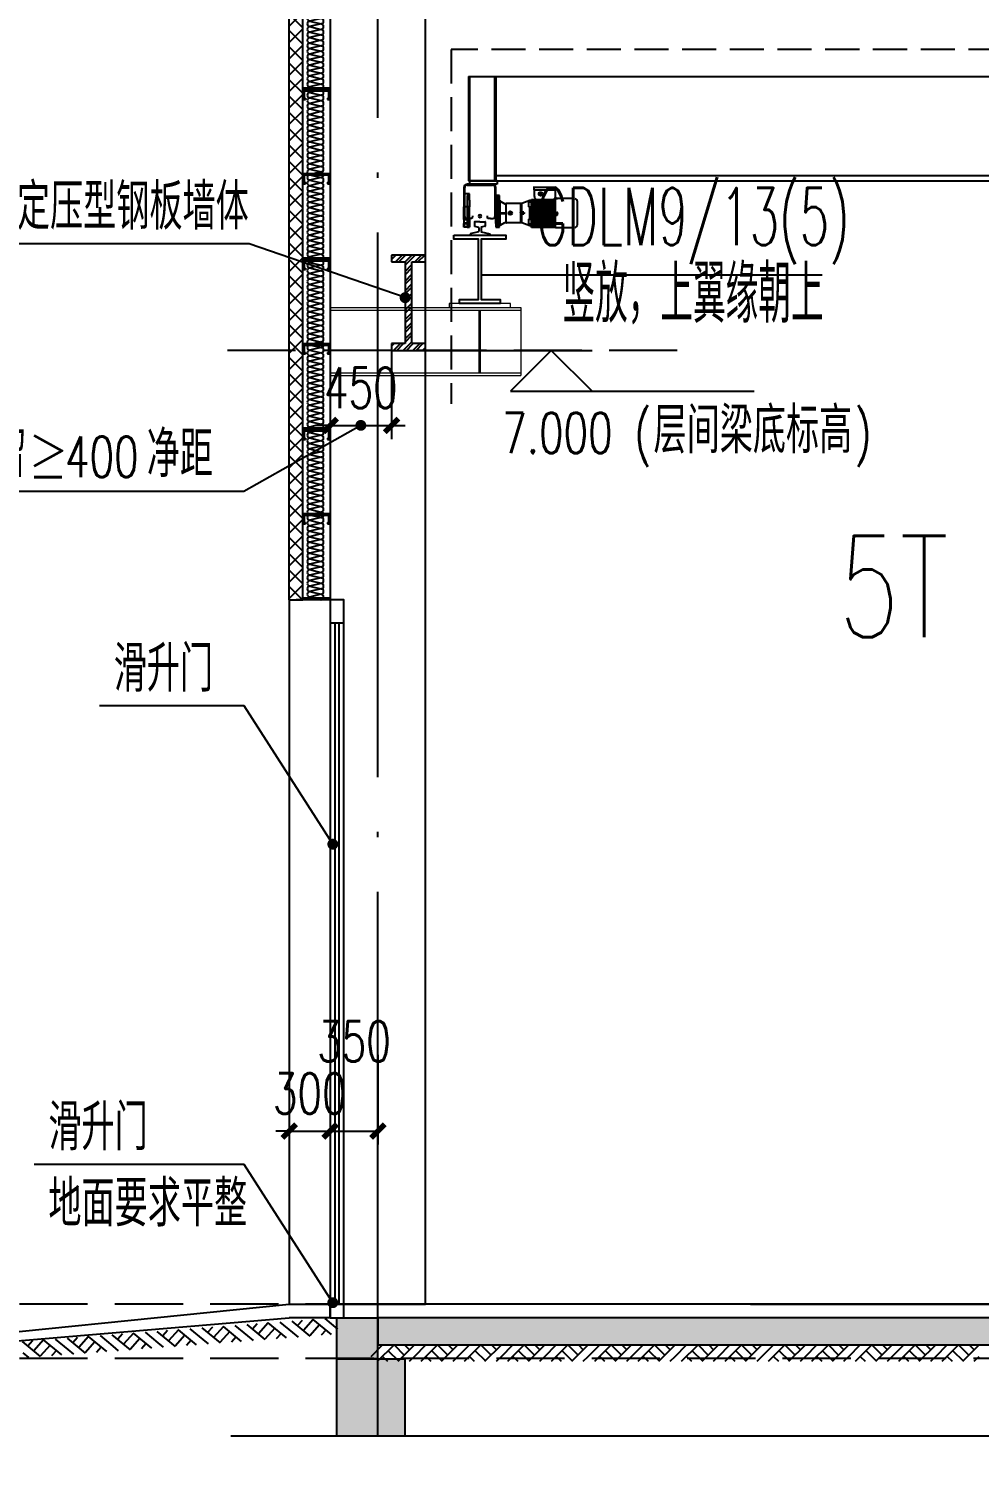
# Model space of a CAD drawing. Extents: x -1899985 to -450366, y 556196 to 2151267.
# Drawn here: x -1140456 to -1133483, y 567024 to 577617 of the extents above; entities that cross this region are included whole.
import ezdxf
from ezdxf.enums import TextEntityAlignment as Align

# ---------------------------------------------------------------- set-up
doc = ezdxf.new("R2010")
doc.units = 0
doc.header["$LTSCALE"] = 1000
doc.header["$MEASUREMENT"] = 0
for name, pattern in [('__DASH', [0.35, 0.25, -0.1]), ('DASH', [0.35, 0.25, -0.1]), ('DOTE', [2.42, 2, -0.2, 0.02, -0.2]), ('HIDDEN', [0.375, 0.25, -0.125])]:
    doc.linetypes.add(name, pattern=pattern)
doc.layers.get('Defpoints').update_dxf_attribs({"color": 210})
for name, color, linetype in [('06A-01-03', 7, 'Continuous'), ('5剖面线层', 2, 'Continuous'), ('A-AXIS-DOTE', 14, 'DOTE'), ('A-AXIS-DP', 126, 'Continuous'), ('A-AXIS-SYMB', 3, 'Continuous'), ('A-HATCH-1', 252, 'Continuous'), ('A-HATCH-2', 251, 'Continuous'), ('A-LIN-V', 9, 'Continuous'), ('A-WINDOW', 140, 'Continuous'), ('AS-COLN', 6, 'Continuous'), ('AS-WALL', 40, 'Continuous'), ('COLUMN', 9, 'Continuous'), ('CRANE', 11, 'HIDDEN'), ('DIM_ELEV', 3, 'Continuous'), ('FAG16-10.01MA1-被', 7, 'Continuous'), ('FAG16-10.02MA1-被', 7, 'Continuous'), ('FAG16-10MA1-端梁结构', 7, 'Continuous'), ('FAG16-20.02MA1-轴', 7, 'Continuous'), ('FHSGH10105-主梁-01', 7, 'Continuous'), ('FHSGH10105-主梁-02', 7, 'Continuous'), ('FHSGH10105-主梁-04', 7, 'Continuous'), ('FHSGH10105-主梁-06', 7, 'Continuous'), ('G80接口', 7, 'Continuous'), ('G80箱体', 7, 'Continuous'), ('PUB_HATCH', 8, 'Continuous'), ('PUB_TEXT', 7, 'Continuous'), ('S-SB', 21, 'Continuous'), ('S-SGJ', 21, 'Continuous'), ('六角头螺栓_M5-135', 7, 'Continuous'), ('后端盖', 7, 'Continuous'), ('建-墙-填充', 8, 'Continuous'), ('建-柱-钢', 9, 'Continuous'), ('接线盒', 7, 'Continuous'), ('接线盒盖', 7, 'Continuous'), ('机壳', 7, 'Continuous'), ('电机接线盒密封垫', 7, 'Continuous'), ('端盖', 7, 'Continuous'), ('连接板', 7, 'Continuous'), ('齿轴1', 7, 'Continuous')]:
    doc.layers.add(name, color=color, linetype=linetype)
doc.layers.add('S-bkl', color=4, linetype='Continuous', lineweight=0)
doc.styles.add('_TCH_DIM', font='SIMPLEX', dxfattribs={"bigfont": 'GBCBIG'})
doc.styles.add('_TCH_DIM_T3', font='SIMPLEX', dxfattribs={"width": 0.705882, "bigfont": 'GBCBIG'})
doc.styles.add('A-STANDARD', font='SIMPLEX', dxfattribs={"bigfont": 'GBCBIG'})
doc.styles.add('TSSD_Rein', font='tj-romans1.shx', dxfattribs={"width": 0.7, "bigfont": 'tj-hztxt.shx'})
doc.dimstyles.new('_TCH_ARCH&&100', dxfattribs={"dimtxt": 297.5, "dimasz": 100, "dimexe": 100, "dimexo": 100, "dimgap": 126.25, "dimtad": 1, "dimdec": 0, "dimzin": 0, "dimdsep": 46, "dimtxsty": '_TCH_DIM_T3', "dimblk": 'ARCHTICK', "dimcen": 0.09, "dimclrt": 7, "dimazin": 2, "dimtfac": 1, "dimtdec": 0, "dimtix": 1, "dimtmove": 2, "dimatfit": 3, "dimfxl": 0, "dimtolj": 1, "dimtzin": 0, "dimarcsym": 0})

# ---------------------------------------------------------------- blocks, each defined once
blk = doc.blocks.new('吊车5')
at = {"layer": '5剖面线层'}
h = blk.add_hatch(color=3, dxfattribs=at)
h.dxf.hatch_style = 1
h.paths.add_polyline_path([(1555844, -79902, 1), (1555817, -79902, 1)])
at = {"color": 3, "ltscale": 0.5}
for p, q in [((1555375, -80181), (1555312, -80195)), ((1555375, -80181), (1555312, -80195)), ((1555344, -80107), (1555344, -80138)), ((1555384, -80106), (1555346, -80106)), ((1555346, -80140), (1555375, -80147)), ((1555376, -80148), (1555376, -80179)), ((1555376, -80153), (1555376, -80179)), ((1555384, -80106), (1555423, -80106)), ((1555393, -80148), (1555393, -80179)), ((1555393, -80153), (1555393, -80179)), ((1555423, -80140), (1555394, -80147)), ((1555394, -80181), (1555457, -80195)), ((1555394, -80181), (1555457, -80195)), ((1555424, -80107), (1555424, -80138)), ((1555312, -80195), (1555312, -80205)), ((1555312, -80205), (1555457, -80205)), ((1555457, -80195), (1555457, -80205))]:
    blk.add_line(p, q, dxfattribs=at)
at = {"color": 3}
blk.add_line((1555514, -80087), (1555510, -80087), dxfattribs=at)
at = {"color": 6, "linetype": 'DASH'}
blk.add_lwpolyline([(1563769, -78841), (1555174, -78841), (1555174, -81443)], dxfattribs=at)
at = {"color": 3}
blk.add_lwpolyline([(1555276, -80114), (1555290, -80114), (1555290, -80121), (1555276, -80121)], close=True, dxfattribs=at)
at = {"color": 3, "ltscale": 0.5}
for centre, start, end in [((1555346, -80107), 90, 180), ((1555346, -80138), 180, 257), ((1555374, -80148), 0, 77), ((1555374, -80179), 283, 0), ((1555374, -80179), 283, 0), ((1555394, -80148), 103, 180), ((1555394, -80179), 180, 257), ((1555394, -80179), 180, 257), ((1555423, -80107), 0, 90), ((1555423, -80138), 283, 0)]:
    blk.add_arc(centre, 1.57, start, end, dxfattribs=at)
at = {"layer": '06A-01-03', "color": 3, "linetype": 'Continuous'}
for p, q in [((1555940, -79934), (1555940, -79934)), ((1555947, -79934), (1555940, -79934)), ((1555940, -79934), (1555940, -79935)), ((1555940, -79934), (1555947, -79934)), ((1555940, -80048), (1555940, -79935)), ((1555940, -79935), (1555951, -79935)), ((1555947, -79934), (1555947, -79934)), ((1555947, -79935), (1555947, -79934)), ((1555955, -79935), (1555955, -79934)), ((1555955, -79934), (1556075, -79934)), ((1556080, -79936), (1556097, -79949)), ((1556100, -80131), (1556100, -79955)), ((1555947, -80048), (1555940, -80048)), ((1555940, -80152), (1555940, -80057)), ((1555940, -80057), (1555951, -80057)), ((1555951, -80057), (1555940, -80057)), ((1555940, -80057), (1555940, -80057)), ((1555947, -80042), (1555947, -80048)), ((1555955, -80053), (1555955, -80042)), ((1555947, -80152), (1555940, -80152)), ((1556075, -80152), (1555955, -80152)), ((1556097, -80137), (1556080, -80150))]:
    blk.add_line(p, q, dxfattribs=at)
for centre, radius, start, end in [((1555951, -79852), 81.9, 267.251, 272.749), ((1556075, -79942), 7.86, 51.8428, 90), ((1556092, -79955), 7.86, 0, 51.8428), ((1555951, -80042), 3.93, 359.6522, 180.3478), ((1555951, -80053), 3.91, 269.7873, 359.8627), ((1555951, -80053), 3.91, 269.7971, 359.8507), ((1555951, -80233), 81.9, 87.251, 92.749), ((1556075, -80144), 7.86, 270, 308.1572), ((1556092, -80131), 7.86, 308.1572, 0)]:
    blk.add_arc(centre, radius, start, end, dxfattribs=at)
blk.add_open_spline([(1555951, -79935), (1555951, -79935), (1555951, -79935), (1555951, -79935), (1555952, -79935), (1555952, -79935), (1555952, -79935), (1555953, -79935), (1555954, -79935), (1555954, -79935), (1555954, -79935), (1555955, -79935), (1555955, -79935), (1555955, -79935), (1555955, -79935), (1555955, -79935)], degree=3, knots=[0, 0, 0, 0, 0.041659, 0.083241, 0.124924, 0.187526, 0.250171, 0.374622, 0.499792, 0.624328, 0.7493, 0.81163, 0.874211, 0.937221, 1, 1, 1, 1], dxfattribs=at)
at = {"layer": 'FAG16-10.01MA1-被', "color": 3, "linetype": 'Continuous'}
for p, q in [((1555325, -80082), (1555306, -80082)), ((1555328, -80079), (1555325, -80082)), ((1555329, -80063), (1555328, -80079)), ((1555440, -80079), (1555439, -80063)), ((1555443, -80082), (1555440, -80079)), ((1555463, -80082), (1555443, -80082))]:
    blk.add_line(p, q, dxfattribs=at)
at = {"layer": 'FAG16-10.02MA1-被', "color": 3, "linetype": 'Continuous'}
for p, q in [((1555263, -79997), (1555263, -79996)), ((1555308, -79996), (1555263, -79996)), ((1555263, -79997), (1555263, -80090)), ((1555263, -79998), (1555266, -79998)), ((1555305, -79999), (1555308, -79996)), ((1555305, -80000), (1555305, -79999)), ((1555305, -80000), (1555305, -80087)), ((1555308, -79996), (1555308, -79997)), ((1555308, -80090), (1555308, -79997)), ((1555502, -79998), (1555505, -79998)), ((1555505, -79997), (1555505, -79996)), ((1555505, -79996), (1555510, -79996)), ((1555505, -79997), (1555505, -80090)), ((1555510, -79997), (1555510, -79996)), ((1555510, -79996), (1555514, -79999)), ((1555510, -79997), (1555510, -80090)), ((1555514, -79999), (1555514, -80000)), ((1555514, -80087), (1555514, -80000)), ((1555266, -80088), (1555263, -80088)), ((1555263, -80090), (1555308, -80090)), ((1555308, -80090), (1555305, -80087)), ((1555505, -80088), (1555502, -80088)), ((1555510, -80090), (1555505, -80090))]:
    blk.add_line(p, q, dxfattribs=at)
at = {"layer": 'FAG16-10MA1-端梁结构', "color": 3, "linetype": 'Continuous'}
for p, q in [((1555266, -79856), (1555266, -80120)), ((1555273, -80066), (1555273, -79856)), ((1555477, -79831), (1555292, -79831)), ((1555292, -79837), (1555477, -79837)), ((1555496, -80066), (1555496, -79856)), ((1555502, -80120), (1555502, -79856)), ((1555510, -79914), (1555502, -79914)), ((1555510, -79945), (1555510, -79914)), ((1555510, -79945), (1555510, -79996)), ((1555288, -80082), (1555306, -80082)), ((1555463, -80082), (1555480, -80082)), ((1555266, -80145), (1555266, -80120)), ((1555309, -80145), (1555266, -80145)), ((1555309, -80114), (1555309, -80090)), ((1555309, -80114), (1555309, -80145)), ((1555502, -80120), (1555502, -80145)), ((1555502, -80145), (1555510, -80145)), ((1555510, -80090), (1555510, -80114)), ((1555510, -80145), (1555510, -80114))]:
    blk.add_line(p, q, dxfattribs=at)
for centre, radius, start, end in [((1555292, -79856), 25.1, 90, 180), ((1555292, -79856), 18.9, 90, 180), ((1555477, -79856), 25.1, 0, 90), ((1555477, -79856), 18.9, 0, 90), ((1555288, -80066), 15.7, 180, 270), ((1555384, -80066), 11, 0, 180), ((1555384, -80066), 11, 180, 0), ((1555480, -80066), 15.7, 270, 0), ((1555292, -80120), 25.1, 180, 221.4096)]:
    blk.add_arc(centre, radius, start, end, dxfattribs=at)
at = {"layer": 'FAG16-20.02MA1-轴', "color": 3, "linetype": 'Continuous'}
for p, q in [((1555290, -79914), (1555290, -79945)), ((1555309, -79914), (1555290, -79914)), ((1555290, -79945), (1555290, -80114)), ((1555510, -79914), (1555510, -79945)), ((1555529, -79914), (1555510, -79914)), ((1555510, -79996), (1555510, -79945)), ((1555529, -79945), (1555529, -79914)), ((1555529, -80114), (1555529, -79945)), ((1555290, -80114), (1555290, -80145)), ((1555290, -80145), (1555309, -80145)), ((1555309, -80090), (1555309, -80114)), ((1555309, -80145), (1555309, -80114)), ((1555510, -80114), (1555510, -80090)), ((1555510, -80114), (1555510, -80145)), ((1555510, -80145), (1555529, -80145)), ((1555529, -80145), (1555529, -80114))]:
    blk.add_line(p, q, dxfattribs=at)
at = {"layer": 'FHSGH10105-主梁-01', "color": 3, "linetype": 'Continuous'}
for p, q in [((1555300, -79041), (1555300, -79654)), ((1555309, -79041), (1555309, -79654)), ((1555300, -79654), (1555300, -79806)), ((1555309, -79654), (1555309, -79811))]:
    blk.add_line(p, q, dxfattribs=at)
at = {"layer": 'FHSGH10105-主梁-02', "color": 3, "linetype": 'Continuous'}
for p, q in [((1555494, -79653), (1555494, -79041)), ((1555503, -79653), (1555503, -79041)), ((1555494, -79806), (1555494, -79653)), ((1555503, -79806), (1555503, -79653))]:
    blk.add_line(p, q, dxfattribs=at)
at = {"layer": 'FHSGH10105-主梁-04', "color": 3, "linetype": 'Continuous'}
blk.add_line((1555300, -79041), (1563769, -79041), dxfattribs=at)
at = {"layer": 'FHSGH10105-主梁-06', "color": 3, "linetype": 'Continuous'}
for p, q in [((1555503, -79766), (1563769, -79766)), ((1555300, -79806), (1563769, -79806))]:
    blk.add_line(p, q, dxfattribs=at)
at = {"layer": 'G80接口', "color": 3, "linetype": 'Continuous'}
for p, q in [((1555684, -80115), (1555684, -79971)), ((1555684, -79971), (1555692, -79971)), ((1555692, -79971), (1555751, -79949)), ((1555692, -80035), (1555692, -79971)), ((1555743, -79962), (1555743, -79963)), ((1555743, -79964), (1555743, -79963)), ((1555762, -79963), (1555743, -79963)), ((1555743, -79973), (1555743, -79964)), ((1555743, -79975), (1555743, -79973)), ((1555743, -79998), (1555743, -79975)), ((1555751, -79949), (1555751, -79962)), ((1555751, -79949), (1555762, -79949)), ((1555762, -79954), (1555762, -79961)), ((1555762, -79973), (1555762, -79964)), ((1555762, -79988), (1555762, -79978)), ((1555708, -80035), (1555692, -80035)), ((1555692, -80051), (1555692, -80035)), ((1555708, -80051), (1555692, -80051)), ((1555692, -80115), (1555692, -80051)), ((1555743, -79998), (1555743, -80000)), ((1555751, -80092), (1555751, -79994)), ((1555762, -80001), (1555762, -79996)), ((1555762, -80015), (1555762, -80009)), ((1555762, -80030), (1555762, -80021)), ((1555762, -80047), (1555762, -80039)), ((1555762, -80065), (1555762, -80056)), ((1555762, -80078), (1555762, -80071)), ((1555762, -80089), (1555762, -80085)), ((1555692, -80115), (1555684, -80115)), ((1555751, -80137), (1555692, -80115)), ((1555743, -80086), (1555743, -80088)), ((1555743, -80111), (1555743, -80088)), ((1555743, -80113), (1555743, -80111)), ((1555743, -80122), (1555743, -80113)), ((1555743, -80123), (1555743, -80122)), ((1555743, -80123), (1555743, -80124)), ((1555762, -80123), (1555743, -80123)), ((1555751, -80137), (1555751, -80124)), ((1555762, -80137), (1555751, -80137)), ((1555762, -80108), (1555762, -80098)), ((1555762, -80122), (1555762, -80113))]:
    blk.add_line(p, q, dxfattribs=at)
for centre, radius, start, end in [((1555751, -79962), 0.34, 332.0769, 0.27), ((1555737, -80043), 29.4, 164.4802, 195.5198), ((1557320, -79492), 1647, 197.6875, 197.7471), ((1555750, -79994), 0.868, 359.567, 17.3644), ((1555750, -80092), 0.868, 342.6356, 0.433), ((1557320, -80594), 1647, 162.253, 162.3125), ((1555751, -80124), 0.34, 359.73, 27.9231)]:
    blk.add_arc(centre, radius, start, end, dxfattribs=at)
for points, knots in [([(1555751, -79962), (1555751, -79962), (1555751, -79962), (1555751, -79963), (1555751, -79963), (1555751, -79963), (1555751, -79963), (1555751, -79963), (1555751, -79963), (1555751, -79963), (1555751, -79963), (1555751, -79963), (1555751, -79963), (1555751, -79963), (1555751, -79963), (1555751, -79963), (1555751, -79963), (1555751, -79963), (1555751, -79963), (1555751, -79963), (1555751, -79963), (1555751, -79963), (1555751, -79963), (1555751, -79963)], [0, 0, 0, 0, 0.125, 0.25, 0.375, 0.5, 0.625, 0.625, 0.65625, 0.65625, 0.6875, 0.75, 0.875, 0.875, 0.9375, 0.96875, 0.984375, 0.988281, 0.988281, 0.990234, 0.990234, 0.992187, 1, 1, 1, 1]), ([(1555751, -80124), (1555751, -80123), (1555751, -80123), (1555751, -80123), (1555751, -80123), (1555751, -80123), (1555751, -80123), (1555751, -80123), (1555751, -80123), (1555751, -80123), (1555751, -80123), (1555751, -80123), (1555751, -80123), (1555751, -80123), (1555751, -80123), (1555751, -80123), (1555751, -80123), (1555751, -80123), (1555751, -80123), (1555751, -80123), (1555751, -80123)], [0, 0, 0, 0, 0.125, 0.25, 0.375, 0.5, 0.5, 0.5625, 0.5625, 0.625, 0.75, 0.875, 0.875, 0.9375, 0.96875, 0.984375, 0.988281, 0.988281, 0.992188, 1, 1, 1, 1])]:
    blk.add_open_spline(points, degree=3, knots=knots, dxfattribs=at)
at = {"layer": 'G80箱体', "color": 3, "linetype": 'Continuous'}
for p, q in [((1555529, -79949), (1555534, -79949)), ((1555534, -80137), (1555534, -79949)), ((1555534, -79956), (1555537, -79958)), ((1555537, -79958), (1555567, -79974)), ((1555567, -79974), (1555571, -79974)), ((1555575, -79974), (1555571, -79974)), ((1555574, -79977), (1555574, -80037)), ((1555580, -79971), (1555684, -79971)), ((1555684, -79971), (1555684, -80115)), ((1555537, -80041), (1555567, -80041)), ((1555537, -80045), (1555567, -80045)), ((1555567, -80041), (1555571, -80041)), ((1555567, -80041), (1555567, -80045)), ((1555567, -80045), (1555571, -80045)), ((1555574, -80048), (1555574, -80109)), ((1555575, -80038), (1555575, -80048)), ((1555534, -80137), (1555529, -80137)), ((1555537, -80128), (1555534, -80129)), ((1555537, -80128), (1555567, -80112)), ((1555567, -80112), (1555571, -80112)), ((1555571, -80112), (1555575, -80112)), ((1555684, -80115), (1555580, -80115))]:
    blk.add_line(p, q, dxfattribs=at)
for radius in [13.4, 5.43]:
    blk.add_circle((1555607, -80043), radius, dxfattribs=at)
for centre, radius, start, end in [((1555580, -79977), 6.35, 147.957, 180.0192), ((1555580, -79977), 6.29, 90, 149.5894), ((1555537, -80037), 3.14, 180, 270), ((1555537, -80048), 3.14, 90, 180), ((1555580, -80109), 6.35, 179.9807, 212.0431), ((1555580, -80109), 6.29, 210.3893, 270)]:
    blk.add_arc(centre, radius, start, end, dxfattribs=at)
for points, degree, knots in [([(1555574, -80037), (1555574, -80038), (1555574, -80038), (1555573, -80039), (1555573, -80039), (1555572, -80040), (1555572, -80040), (1555571, -80040), (1555571, -80041), (1555571, -80041)], 3, [0, 0, 0, 0, 0.25, 0.25, 0.5, 0.5, 0.75, 0.75, 1, 1, 1, 1]), ([(1555571, -80041), (1555572, -80041), (1555572, -80040), (1555573, -80040), (1555573, -80040), (1555574, -80040), (1555574, -80039), (1555574, -80039), (1555574, -80039), (1555574, -80038), (1555575, -80038), (1555575, -80038), (1555575, -80038)], 2, [0, 0, 0, 0.25, 0.25, 0.5, 0.5, 0.625, 0.625, 0.75, 0.75, 0.875, 0.875, 1, 1, 1]), ([(1555575, -80048), (1555575, -80048), (1555574, -80047), (1555574, -80047), (1555574, -80047), (1555574, -80046), (1555573, -80046), (1555573, -80046), (1555572, -80045), (1555572, -80045), (1555571, -80045)], 2, [0, 0, 0, 0.25, 0.25, 0.375, 0.375, 0.5, 0.5, 0.75, 0.75, 1, 1, 1]), ([(1555571, -80045), (1555571, -80045), (1555571, -80045), (1555572, -80046), (1555572, -80046), (1555573, -80046), (1555573, -80047), (1555574, -80048), (1555574, -80048), (1555574, -80048)], 3, [0, 0, 0, 0, 0.25, 0.25, 0.5, 0.5, 0.75, 0.75, 1, 1, 1, 1])]:
    blk.add_open_spline(points, degree=degree, knots=knots, dxfattribs=at)
at = {"layer": '六角头螺栓_M5-135', "color": 3, "linetype": 'Continuous'}
for p, q in [((1555762, -79970), (1555782, -79970)), ((1555782, -79970), (1555937, -79970)), ((1555782, -80116), (1555762, -80116)), ((1555937, -80116), (1555782, -80116))]:
    blk.add_line(p, q, dxfattribs=at)
at = {"layer": '后端盖', "color": 3, "linetype": 'Continuous'}
for p, q in [((1555937, -79937), (1555937, -79938)), ((1555937, -79937), (1555937, -79937)), ((1555937, -79937), (1555940, -79937)), ((1555937, -79938), (1555937, -79946)), ((1555937, -79954), (1555937, -79961)), ((1555937, -79962), (1555940, -79962)), ((1555937, -79963), (1555937, -79973)), ((1555937, -79985), (1555937, -79985)), ((1555937, -79985), (1555937, -79988)), ((1555937, -79996), (1555937, -80001)), ((1555937, -80008), (1555937, -80015)), ((1555937, -80021), (1555937, -80030)), ((1555937, -80035), (1555937, -80050)), ((1555937, -80056), (1555937, -80065)), ((1555937, -80071), (1555937, -80078)), ((1555937, -80085), (1555937, -80090)), ((1555937, -80098), (1555937, -80101)), ((1555937, -80101), (1555937, -80101)), ((1555937, -80112), (1555937, -80123)), ((1555940, -80123), (1555937, -80123)), ((1555937, -80149), (1555937, -80149)), ((1555940, -80149), (1555937, -80149))]:
    blk.add_line(p, q, dxfattribs=at)
blk.add_circle((1555951, -80043), 2.55, dxfattribs=at)
at = {"layer": '接线盒', "color": 3, "linetype": 'Continuous'}
for p, q in [((1555785, -79920), (1555784, -79872)), ((1555939, -79920), (1555939, -79872)), ((1555785, -79920), (1555785, -79928)), ((1555786, -79931), (1555800, -79945)), ((1555801, -79945), (1555800, -79945)), ((1555801, -79945), (1555807, -79945)), ((1555809, -79945), (1555807, -79945)), ((1555809, -79945), (1555915, -79945)), ((1555916, -79945), (1555915, -79945)), ((1555916, -79945), (1555923, -79945)), ((1555923, -79945), (1555937, -79931)), ((1555923, -79945), (1555923, -79945)), ((1555938, -79928), (1555939, -79920))]:
    blk.add_line(p, q, dxfattribs=at)
blk.add_circle((1555830, -79902), 13.6, dxfattribs=at)
for centre, start, end in [((1555788, -79928), 181, 225.5), ((1555935, -79928), 314.5, 359)]:
    blk.add_arc(centre, 3.14, start, end, dxfattribs=at)
at = {"layer": '接线盒盖', "color": 3, "linetype": 'Continuous'}
for p, q in [((1555780, -79853), (1555780, -79872)), ((1555780, -79872), (1555788, -79872)), ((1555781, -79852), (1555942, -79852)), ((1555781, -79852), (1555781, -79853)), ((1555781, -79852), (1555781, -79852)), ((1555781, -79853), (1555788, -79853)), ((1555788, -79853), (1555935, -79853)), ((1555788, -79872), (1555935, -79872)), ((1555935, -79853), (1555942, -79853)), ((1555935, -79872), (1555943, -79872)), ((1555942, -79852), (1555943, -79852)), ((1555943, -79853), (1555943, -79872))]:
    blk.add_line(p, q, dxfattribs=at)
for centre, radius, start, end in [((1555781, -79852), 0.79, 91.6365, 171.0157), ((1555781, -79852), 0.786, 90, 91.4003), ((1555942, -79852), 0.786, 88.5997, 90), ((1555937, -79852), 5, 356.8455, 3.1545), ((1555942, -79852), 0.791, 9.0859, 88.2619), ((1555942, -79853), 0.786, 1.0038, 89.9962), ((1555942, -79852), 0.785, 0.9973, 8.7508)]:
    blk.add_arc(centre, radius, start, end, dxfattribs=at)
blk.add_open_spline([(1555781, -79853), (1555781, -79853), (1555781, -79853), (1555780, -79853), (1555780, -79853), (1555780, -79853)], degree=3, knots=[0, 0, 0, 0, 0.5, 0.5, 1, 1, 1, 1], dxfattribs=at)
at = {"layer": '机壳', "color": 3, "linetype": 'Continuous'}
for p, q in [((1555762, -79949), (1555762, -79946)), ((1555937, -79946), (1555762, -79946)), ((1555762, -79954), (1555762, -79949)), ((1555937, -79949), (1555762, -79949)), ((1555937, -79954), (1555762, -79954)), ((1555762, -79965), (1555762, -79961)), ((1555937, -79961), (1555762, -79961)), ((1555937, -79965), (1555762, -79965)), ((1555937, -79969), (1555762, -79969)), ((1555762, -79975), (1555762, -79971)), ((1555937, -79971), (1555762, -79971)), ((1555762, -79978), (1555762, -79975)), ((1555937, -79975), (1555762, -79975)), ((1555937, -79946), (1555937, -79949)), ((1555937, -79949), (1555937, -79954)), ((1555937, -79961), (1555937, -79965)), ((1555937, -79971), (1555937, -79975)), ((1555937, -79975), (1555937, -79985)), ((1555937, -79987), (1555762, -79987)), ((1555762, -79990), (1555762, -79988)), ((1555937, -79988), (1555762, -79988)), ((1555762, -79996), (1555762, -79990)), ((1555937, -79990), (1555762, -79990)), ((1555937, -79997), (1555762, -79997)), ((1555762, -80003), (1555762, -80001)), ((1555937, -80001), (1555762, -80001)), ((1555762, -80008), (1555762, -80003)), ((1555937, -80003), (1555762, -80003)), ((1555937, -80009), (1555762, -80009)), ((1555762, -80018), (1555762, -80015)), ((1555937, -80015), (1555762, -80015)), ((1555762, -80021), (1555762, -80018)), ((1555937, -80018), (1555762, -80018)), ((1555937, -80021), (1555762, -80021)), ((1555762, -80033), (1555762, -80030)), ((1555937, -80030), (1555762, -80030)), ((1555762, -80039), (1555762, -80033)), ((1555937, -80033), (1555762, -80033)), ((1555937, -80039), (1555762, -80039)), ((1555762, -80053), (1555762, -80047)), ((1555937, -80047), (1555762, -80047)), ((1555762, -80056), (1555762, -80053)), ((1555937, -80053), (1555762, -80053)), ((1555937, -80056), (1555762, -80056)), ((1555762, -80068), (1555762, -80065)), ((1555937, -80065), (1555762, -80065)), ((1555762, -80071), (1555762, -80068)), ((1555937, -80068), (1555762, -80068)), ((1555937, -80071), (1555762, -80071)), ((1555937, -80077), (1555762, -80077)), ((1555762, -80082), (1555762, -80078)), ((1555762, -80085), (1555762, -80082)), ((1555937, -80082), (1555762, -80082)), ((1555937, -80085), (1555762, -80085)), ((1555937, -79988), (1555937, -79990)), ((1555937, -79990), (1555937, -79996)), ((1555937, -80001), (1555937, -80003)), ((1555937, -80003), (1555937, -80008)), ((1555937, -80015), (1555937, -80018)), ((1555937, -80018), (1555937, -80020)), ((1555937, -80030), (1555937, -80033)), ((1555937, -80033), (1555937, -80039)), ((1555937, -80047), (1555937, -80053)), ((1555937, -80053), (1555937, -80056)), ((1555937, -80066), (1555937, -80068)), ((1555937, -80068), (1555937, -80071)), ((1555937, -80078), (1555937, -80082)), ((1555937, -80082), (1555937, -80085)), ((1555762, -80096), (1555762, -80089)), ((1555937, -80089), (1555762, -80089)), ((1555762, -80098), (1555762, -80096)), ((1555937, -80096), (1555762, -80096)), ((1555937, -80098), (1555762, -80098)), ((1555937, -80098), (1555762, -80098)), ((1555762, -80110), (1555762, -80108)), ((1555762, -80115), (1555762, -80110)), ((1555937, -80110), (1555762, -80110)), ((1555937, -80115), (1555762, -80115)), ((1555937, -80117), (1555762, -80117)), ((1555762, -80125), (1555762, -80121)), ((1555937, -80121), (1555762, -80121)), ((1555762, -80134), (1555762, -80125)), ((1555937, -80125), (1555762, -80125)), ((1555762, -80135), (1555762, -80134)), ((1555937, -80134), (1555762, -80134)), ((1555762, -80141), (1555762, -80135)), ((1555937, -80135), (1555762, -80135)), ((1555762, -80141), (1555762, -80141)), ((1555762, -80145), (1555762, -80141)), ((1555937, -80141), (1555762, -80141)), ((1555937, -80141), (1555762, -80141)), ((1555762, -80146), (1555762, -80145)), ((1555937, -80145), (1555762, -80145)), ((1555762, -80148), (1555762, -80146)), ((1555937, -80146), (1555762, -80146)), ((1555762, -80149), (1555762, -80148)), ((1555937, -80148), (1555762, -80148)), ((1555937, -80149), (1555762, -80149)), ((1555937, -80090), (1555937, -80096)), ((1555937, -80096), (1555937, -80098)), ((1555937, -80101), (1555937, -80110)), ((1555937, -80110), (1555937, -80115)), ((1555937, -80121), (1555937, -80125)), ((1555937, -80125), (1555937, -80134)), ((1555937, -80134), (1555937, -80135)), ((1555937, -80135), (1555937, -80141)), ((1555937, -80141), (1555937, -80145)), ((1555937, -80141), (1555937, -80141)), ((1555937, -80145), (1555937, -80146)), ((1555937, -80146), (1555937, -80148)), ((1555937, -80148), (1555937, -80149))]:
    blk.add_line(p, q, dxfattribs=at)
at = {"layer": '电机接线盒密封垫', "color": 3, "linetype": 'Continuous'}
for p, q in [((1555802, -79946), (1555802, -79945)), ((1555921, -79945), (1555921, -79946))]:
    blk.add_line(p, q, dxfattribs=at)
at = {"layer": '端盖', "color": 3, "linetype": 'Continuous'}
for p, q in [((1555309, -79901), (1555266, -79901)), ((1555309, -79947), (1555309, -79901)), ((1555309, -79947), (1555309, -79996))]:
    blk.add_line(p, q, dxfattribs=at)
at = {"layer": '连接板', "color": 3, "linetype": 'Continuous'}
for p, q in [((1555292, -79831), (1555309, -79831)), ((1555510, -79806), (1555309, -79806)), ((1555309, -79806), (1555309, -79831)), ((1555510, -79831), (1555477, -79831)), ((1555510, -79806), (1555510, -79831))]:
    blk.add_line(p, q, dxfattribs=at)
at = {"layer": '齿轴1', "color": 3, "linetype": 'Continuous'}
blk.add_line((1555683, -80045), (1555683, -80047), dxfattribs=at)
blk.add_arc((1555325, -80043), 358, 359.9169, 0.0674, dxfattribs=at)
blk.add_open_spline([(1555683, -80039), (1555683, -80039), (1555683, -80038), (1555683, -80038), (1555683, -80037)], degree=2, knots=[0, 0, 0, 0.5, 0.5, 1, 1, 1], dxfattribs=at)
blk = doc.blocks.new('G$C20E3758E')
at = {"layer": 'A-LIN-V'}
blk.add_line((-3723.54, -3216.25), (1012.62, -3216.25), dxfattribs=at)
at = {"layer": 'CRANE', "linetype": 'ByBlock', "ltscale": 2}
blk.add_lwpolyline([(-5108.63, 1775.64), (-4866.83, 1775.64), (-4866.83, 1756.74), (-4982, 1756.74), (-4982, 1475.31), (-4892.28, 1475.31), (-4892.28, 1457.49), (-5083.17, 1457.49), (-5083.17, 1475.31), (-4993.46, 1475.31), (-4993.46, 1756.74), (-5108.63, 1756.74), (-5108.63, 1775.64)], dxfattribs=at)
at = {"layer": 'S-bkl'}
for p, q in [((-5686.76, 1438.4), (-4796.84, 1438.4)), ((-5686.76, 1425.67), (-4796.84, 1425.67)), ((-4990.91, 1132.98), (-4990.91, 1425.67)), ((-4984.55, 1132.98), (-4984.55, 1425.67)), ((-5686.76, 1132.98), (-4796.84, 1132.98)), ((-5686.76, 1120.25), (-4796.84, 1120.25))]:
    blk.add_line(p, q, dxfattribs=at)
blk.add_lwpolyline([(-5130.9, 1438.4), (-4844.56, 1438.4), (-4844.56, 1457.49), (-5130.9, 1457.49)], close=True, dxfattribs=at)
blk.add_lwpolyline([(-4796.84, 1438.4), (-4796.84, 1120.25)], dxfattribs=at)
at = {"layer": 'S-SGJ'}
blk.add_line((-3389.36, 1589.89), (-4982, 1589.89), dxfattribs=at)
at = {"layer": 'S-SB', "xscale": 0.6363000000750548, "yscale": 0.6363000000750548, "zscale": 0.6363000000750548}
blk.add_blockref('吊车5', (-994678.75, 52810.36), dxfattribs=at)
at = {"layer": 'S-SGJ', "style": 'TSSD_Rein', "width": 0.6}
for s, p in [('GDLM9/13(5)', (-3992.61, 1649.19)), ('竖放，上翼缘朝上', (-3992.61, 1287.09))]:
    blk.add_text(s, height=267.246, dxfattribs=at).set_placement(p, align=Align.BOTTOM_CENTER)
blk = doc.blocks.new('CURVEPATTERNLIB$SYSLIB$岩棉板')
at = {"color": 0}
for p, q in [((0, -17), (12, -67)), ((12, -67), (24, -17))]:
    blk.add_line(p, q, dxfattribs=at)
for centre, start, end in [((12, -17), 0, 180), ((0, -67), 270, 0), ((24, -67), 180, 270)]:
    blk.add_arc(centre, 12, start, end, dxfattribs=at)
blk = doc.blocks.new('CURVEPATTERNLIB$SYSLIB$防水材料1')
at = {"layer": 'PUB_HATCH'}
h = blk.add_hatch(dxfattribs=at)
h.set_pattern_fill('ANSI31', color=256, scale=10, angle=90, style=0)
h.set_pattern_definition([(45, (-196995.837, -685381.036), (11.22532015, -11.22532015), [])])
h.paths.add_polyline_path([(35, 0), (0, 0), (0, -100), (35, -100), (35, -90), (30, -90), (30, -95), (5, -95), (5, -5), (30, -5), (30, -10), (35, -10)])
h = blk.add_hatch(dxfattribs=at)
h.set_pattern_fill('ANSI31', color=256, scale=10, angle=90, style=0)
h.set_pattern_definition([(45, (-196695.837, -685381.036), (11.22532015, -11.22532015), [])])
h.paths.add_polyline_path([(335, 0), (300, 0), (300, -100), (335, -100), (335, -90), (330, -90), (330, -95), (305, -95), (305, -5), (330, -5), (330, -10), (335, -10)])
at = {"layer": 'A-LIN-V', "extrusion": (-3.26108e-18, 2.41725e-31, -1)}
blk.add_line((600, 0), (600, -100), dxfattribs=at)
at = {"layer": 'A-LIN-V'}
for p, q in [((30, -10), (35, -10)), ((330, -10), (335, -10)), ((30, -90), (35, -90)), ((330, -90), (335, -90))]:
    blk.add_line(p, q, dxfattribs=at)
at = {"layer": 'A-LIN-V', "extrusion": (-3.26108e-18, 2.41725e-31, -1)}
for points in [[(-35, -10), (-35, 0), (0, 0), (0, -100), (-35, -100), (-35, -90)], [(-335, -10), (-335, 0), (-300, 0), (-300, -100), (-335, -100), (-335, -90)], [(-30, -10), (-30, -5), (-5, -5), (-5, -95), (-30, -95), (-30, -90)], [(-330, -10), (-330, -5), (-305, -5), (-305, -95), (-330, -95), (-330, -90)]]:
    blk.add_lwpolyline(points, dxfattribs=at)
at = {"layer": 'A-LIN-V', "xscale": 0.8142221102150538, "yscale": 0.8108108108108109, "zscale": 0.8142221102150538}
for p in [(0, -20.1), (19.5, -20.1), (39.1, -20.1), (58.6, -20.1), (78.2, -20.1), (97.7, -20.1), (117.2, -20.1), (136.8, -20.1), (156.3, -20.1), (175.9, -20.1), (195.4, -20.1), (215, -20.1), (234.5, -20.1), (254, -20.1), (273.6, -20.1), (293.1, -20.1), (312.7, -20.1), (332.2, -20.1), (351.7, -20.1), (371.3, -20.1), (390.8, -20.1), (410.4, -20.1), (429.9, -20.1), (449.5, -20.1), (469, -20.1), (488.5, -20.1), (508.1, -20.1), (527.6, -20.1), (547.2, -20.1), (566.7, -20.1), (586.2, -20.1)]:
    blk.add_blockref('CURVEPATTERNLIB$SYSLIB$岩棉板', p, dxfattribs=at)
blk = doc.blocks.new('w42342343')
at = {"layer": 'PUB_HATCH'}
h = blk.add_hatch(dxfattribs=at)
h.set_pattern_fill('多孔材料', color=256, scale=30, style=0)
h.set_pattern_definition([(45, (60, 0), (-60.000061, 60.000061), []), (135, (60, 0), (-60.000061, -60.000061), [])])
h.paths.add_polyline_path([(-1138445, 573427), (-1138445, 585907), (-1138545, 585907), (-1138545, 573427)])
at = {"layer": 'A-LIN-V'}
for p, q in [((-1138545, 573427), (-1138545, 568257)), ((-1138145, 573427), (-1138495, 573427))]:
    blk.add_line(p, q, dxfattribs=at)
at = {"layer": 'A-WINDOW'}
for points in [[(-1138245, 573427), (-1138245, 573427), (-1138245, 573257), (-1138145, 573257), (-1138145, 573427), (-1138245, 573427)], [(-1138245, 573257), (-1138245, 568257)], [(-1138210, 573257), (-1138210, 568257)], [(-1138245, 568257), (-1138245, 568257), (-1138245, 568157), (-1138145, 568157), (-1138145, 568257), (-1138245, 568257)]]:
    blk.add_lwpolyline(points, dxfattribs=at)
at = {"layer": 'A-WINDOW', "elevation": 0}
for points in [[(-1138180, 568257), (-1138180, 573257)], [(-1138145, 568257), (-1138145, 573257)]]:
    blk.add_lwpolyline(points, dxfattribs=at)
at = {"layer": 'AS-WALL'}
for p, q in [((-1138545, 573427), (-1138545, 585907)), ((-1138445, 573427), (-1138445, 585907)), ((-1138545, 573427), (-1138445, 573427))]:
    blk.add_line(p, q, dxfattribs=at)
at = {"layer": 'COLUMN'}
blk.add_lwpolyline([(-1138245, 582457), (-1138245, 568257)], dxfattribs=at)
at = {"layer": 'A-HATCH-2', "xscale": 2.060149600194392, "yscale": 1.999999999990687, "zscale": 1.999999999990687, "rotation": 269.9999999985291}
for p in [(-1138245, 578419), (-1138245, 577171), (-1138245, 575923), (-1138245, 574675)]:
    blk.add_blockref('CURVEPATTERNLIB$SYSLIB$防水材料1', p, dxfattribs=at)
blk = doc.blocks.new('55555')
at = {"layer": 'COLUMN'}
blk.add_lwpolyline([(-350, 700), (-350, -14200), (350, -14200), (350, 700)], close=True, dxfattribs=at)
blk = doc.blocks.new('_ArchTick')
at = {"color": 0, "linetype": 'ByBlock', "const_width": 0.4}
blk.add_lwpolyline([(-0.5, -0.5), (0.5, 0.5)], dxfattribs=at)
blk = doc.blocks.new('*D257')
at = {"layer": 'A-AXIS-DP', "color": 0, "lineweight": -2}
for p, q in [((-1138545, 570087), (-1138545, 569428)), ((-1138245, 570087), (-1138245, 569428)), ((-1138545, 569528), (-1138645, 569528)), ((-1138545, 569528), (-1138245, 569528)), ((-1138245, 569528), (-1138145, 569528))]:
    blk.add_line(p, q, dxfattribs=at)
at = {"layer": 'Defpoints', "color": 0}
for p in [(-1138545, 570187), (-1138245, 570187), (-1138245, 569528)]:
    blk.add_point(p, dxfattribs=at)
at = {"layer": 'A-AXIS-DP', "color": 0, "lineweight": -2, "xscale": 100, "yscale": 100, "zscale": 100}
blk.add_blockref('_ArchTick', (-1138545, 569528), dxfattribs=at)
at = {"layer": 'A-AXIS-DP', "color": 0, "lineweight": -2, "xscale": 100, "yscale": 100, "zscale": 100, "rotation": 180}
blk.add_blockref('_ArchTick', (-1138245, 569528), dxfattribs=at)
at = {"layer": 'A-AXIS-DP', "color": 7, "insert": (-1138395, 569803), "char_height": 297.5, "attachment_point": 5, "style": '_TCH_DIM_T3'}
blk.add_mtext('\\A1;300', dxfattribs=at)
blk = doc.blocks.new('*D258')
at = {"layer": 'A-AXIS-DP', "color": 0, "lineweight": -2}
for p, q in [((-1138245, 570087), (-1138245, 569428)), ((-1137895, 570087), (-1137895, 569428)), ((-1138245, 569528), (-1137895, 569528))]:
    blk.add_line(p, q, dxfattribs=at)
at = {"layer": 'Defpoints', "color": 0}
for p in [(-1138245, 570187), (-1137895, 570187), (-1137895, 569528)]:
    blk.add_point(p, dxfattribs=at)
at = {"layer": 'A-AXIS-DP', "color": 0, "lineweight": -2, "xscale": 100, "yscale": 100, "zscale": 100, "rotation": 180}
blk.add_blockref('_ArchTick', (-1138245, 569528), dxfattribs=at)
at = {"layer": 'A-AXIS-DP', "color": 0, "lineweight": -2, "xscale": 100, "yscale": 100, "zscale": 100}
blk.add_blockref('_ArchTick', (-1137895, 569528), dxfattribs=at)
at = {"layer": 'A-AXIS-DP', "color": 7, "insert": (-1138070, 570186), "char_height": 297.5, "attachment_point": 5, "style": '_TCH_DIM_T3'}
blk.add_mtext('\\A1;350', dxfattribs=at)
blk = doc.blocks.new('*D260')
at = {"layer": 'A-AXIS-SYMB', "color": 0, "lineweight": -2}
for p, q in [((-1138245, 575250), (-1138245, 574607)), ((-1137795, 575250), (-1137795, 574607)), ((-1138245, 574707), (-1138345, 574707)), ((-1138245, 574707), (-1137795, 574707)), ((-1137795, 574707), (-1137695, 574707))]:
    blk.add_line(p, q, dxfattribs=at)
at = {"layer": 'Defpoints', "color": 0}
for p in [(-1138245, 575350), (-1137795, 575350), (-1137795, 574707)]:
    blk.add_point(p, dxfattribs=at)
at = {"layer": 'A-AXIS-SYMB', "color": 0, "lineweight": -2, "xscale": 100, "yscale": 100, "zscale": 100}
blk.add_blockref('_ArchTick', (-1138245, 574707), dxfattribs=at)
at = {"layer": 'A-AXIS-SYMB', "color": 0, "lineweight": -2, "xscale": 100, "yscale": 100, "zscale": 100, "rotation": 180}
blk.add_blockref('_ArchTick', (-1137795, 574707), dxfattribs=at)
at = {"layer": 'A-AXIS-SYMB', "color": 7, "insert": (-1138020, 574982), "char_height": 297.5, "attachment_point": 5, "style": '_TCH_DIM_T3'}
blk.add_mtext('\\A1;450', dxfattribs=at)
blk = doc.blocks.new('$LinePat$素土夯实')
at = {"color": 0}
for p, q in [((0, -210), (210, 0)), ((120, -300), (420, 0)), ((420, 0), (608, -188)), ((495, -300), (795, 0)), ((615, 0), (705, -90)), ((210, -210), (300, -300)), ((315, -105), (502, -293)), ((705, -300), (795, -210))]:
    blk.add_line(p, q, dxfattribs=at)

msp = doc.modelspace()

# ---------------------------------------------------------------- hatches: boundary and pattern name
at = {"layer": 'A-HATCH-1'}
h = msp.add_hatch(dxfattribs=at)
h.set_pattern_fill('混凝土', color=256, scale=50)
h.set_pattern_definition([(50, (0, 0), (358.63009, -31.37607), [37.5, -412.5]), (355, (0, 0), (-69.37567, 376.09607), [30, -330]), (100.4514, (29.9, -2.6), (289.25469, 344.71977), [31.8701, -350.57106]), (46.1842, (0, 100), (533.62052, -82.7595), [56.25, -618.75]), (96.6356, (44.47, 93.1), (467.33135, 487.05894), [47.80514, -525.8565]), (351.1842, (0, 100), (467.33097, 487.0593), [45, -495]), (21, (50, 75), (298.453526, -201.309445), [37.5, -412.5]), (326, (50, 75), (121.65767, 362.57502), [30, -330]), (71.4514, (74.87, 58.22), (420.11131, 161.26525), [31.8701, -350.57106]), (37.5, (0, 0), (6.079928, 166.446927), [0, -326, 0, -335, 0, -331.25]), (7.5, (0, 0), (131.534769, 197.205856), [0, -191, 0, -318.5, 0, -126.25]), (327.5, (-111.5, 0), (266.911218, -11.277436), [0, -125, 0, -390, 0, -517.5]), (317.5, (-161.5, 0), (291.593085, 50.05249), [0, -162.5, 0, -259, 0, -367.5])])
h.paths.add_polyline_path([(-1055395, 567957.5), (-1055395, 568157.5), (-1137895, 568157.5), (-1137895, 567957.5)])
at = {"layer": 'PUB_HATCH'}
for points in [[(-1137895, 567857.5), (-1137895, 568157.5), (-1138195, 568157.5), (-1138195, 567857.5)], [(-1137695, 567290), (-1137695, 567856.9), (-1138195, 567856.9), (-1138195, 567290)]]:
    msp.add_hatch(color=256, dxfattribs=at).paths.add_polyline_path(points)
at = {"layer": '建-墙-填充'}
h = msp.add_hatch(dxfattribs=at)
h.set_pattern_fill('金属', color=256, scale=20, style=0)
h.set_pattern_definition([(45, (0, 0), (-35.355339, 35.355339), []), (45, (23.57, 0), (-35.355339, 35.355339), [])])
h.paths.add_polyline_path([(-1137545, 575957.5), (-1137795, 575957.5), (-1137795, 575907.5), (-1137695, 575907.5), (-1137695, 575307.5), (-1137795, 575307.5), (-1137795, 575257.5), (-1137545, 575257.5), (-1137545, 575307.5), (-1137645, 575307.5), (-1137645, 575907.5), (-1137545, 575907.5)])

# ---------------------------------------------------------------- linework, layer by layer
at = {"layer": 'A-AXIS-DOTE', "ltscale": 2}
msp.add_line((-1137895, 562443.9), (-1137895, 589505.1), dxfattribs=at)
at = {"layer": 'A-AXIS-DOTE', "linetype": '__DASH', "ltscale": 2}
for p, q in [((-1135698.5, 575257.5), (-1139186.2, 575257.5)), ((-1044824.9, 568257.5), (-1146664.3, 568257.5)), ((-1044824.9, 567857.5), (-1146664.3, 567857.5))]:
    msp.add_line(p, q, dxfattribs=at)
at = {"layer": 'A-AXIS-SYMB'}
for p, q in [((-1138839.8, 576039), (-1142350.1, 576039)), ((-1137695, 575644.6), (-1138839.8, 576039)), ((-1138020, 574707.1), (-1138878.1, 574222.5)), ((-1138878.1, 574222.5), (-1143982.1, 574222.5)), ((-1138875.6, 572647.7), (-1139938.8, 572647.7)), ((-1138225.7, 571633.2), (-1138875.6, 572647.7)), ((-1138875.6, 569282.3), (-1140417.9, 569282.3)), ((-1138225.7, 568267.8), (-1138875.6, 569282.3))]:
    msp.add_line(p, q, dxfattribs=at)
at = {"layer": 'A-AXIS-SYMB', "const_width": 40}
for points in [[(-1137676.1, 575638.1, 1), (-1137713.9, 575651.1, 1)], [(-1138002.6, 574716.9, 1), (-1138037.4, 574697.3, 1)], [(-1138215, 571616.4, 1), (-1138236.5, 571650, 1)], [(-1138215, 568251, 1), (-1138236.5, 568284.6, 1)]]:
    msp.add_lwpolyline(points, format="xyb", close=True, dxfattribs=at)
at = {"layer": 'A-AXIS-SYMB'}
msp.add_lwpolyline([(-1138972.9, 567290), (-1096959.2, 567290), (-1096882.8, 567500), (-1096808.7, 567080), (-1096734.2, 567290), (-1054720.5, 567290)], dxfattribs=at)
at = {"layer": 'A-LIN-V'}
msp.add_line((-1138245, 573814.1), (-1138245, 568157.5), dxfattribs=at)
at = {"layer": 'AS-COLN'}
for p, q in [((-1138195, 567857.5), (-1138195, 568157.5)), ((-1138195, 568157.5), (-1137895, 568157.5)), ((-1137895, 567857.5), (-1137895, 568157.5)), ((-1138195, 567857.5), (-1137895, 567857.5)), ((-1138195, 567290), (-1138195, 567856.9)), ((-1138195, 567856.9), (-1137695, 567856.9)), ((-1137695, 567290), (-1137695, 567856.9)), ((-1138195, 567290), (-1137695, 567290))]:
    msp.add_line(p, q, dxfattribs=at)
msp.add_lwpolyline([(-1055395, 567957.5), (-1055395, 568157.5), (-1137895, 568157.5), (-1137895, 567957.5)], close=True, dxfattribs=at)
at = {"layer": 'AS-WALL'}
for p, q in [((-1138545, 568257.5), (-1138245, 568257.5)), ((-1138245, 568157.5), (-1138245, 568257.5)), ((-1138245, 568157.5), (-1138545, 568157.5))]:
    msp.add_line(p, q, dxfattribs=at)
for points in [[(-1146664.3, 567957.5), (-1141495, 567957.5), (-1138545, 568257.5)], [(-1054745, 568257.5), (-1138195, 568257.5)], [(-1146664.3, 567907.5), (-1141492.5, 567907.5), (-1138545, 568157.5)]]:
    msp.add_lwpolyline(points, dxfattribs=at)
at = {"layer": 'DIM_ELEV'}
for p, q in [((-1137623.4, 575257.5), (-1136322.2, 575257.5)), ((-1136622.2, 575257.5), (-1136922.2, 574957.5)), ((-1136622.2, 575257.5), (-1136322.2, 574957.5)), ((-1136922.2, 574957.5), (-1135134.2, 574957.5))]:
    msp.add_line(p, q, dxfattribs=at)
at = {"layer": '建-柱-钢'}
for p, q in [((-1137545, 575957.5), (-1137795, 575957.5)), ((-1137795, 575957.5), (-1137795, 575907.5)), ((-1137545, 575907.5), (-1137545, 575957.5)), ((-1137795, 575907.5), (-1137695, 575907.5)), ((-1137695, 575907.5), (-1137695, 575307.5)), ((-1137645, 575307.5), (-1137645, 575907.5)), ((-1137645, 575907.5), (-1137545, 575907.5)), ((-1137695, 575307.5), (-1137795, 575307.5)), ((-1137795, 575307.5), (-1137795, 575257.5)), ((-1137795, 575257.5), (-1137545, 575257.5)), ((-1137545, 575307.5), (-1137645, 575307.5)), ((-1137545, 575257.5), (-1137545, 575307.5))]:
    msp.add_line(p, q, dxfattribs=at)

# ---------------------------------------------------------------- block references
at = {"layer": 'A-HATCH-1', "xscale": 0.4009130424256014, "yscale": 0.4, "zscale": 0.4, "rotation": 359.9999999999999}
for p in [(-1137945, 567957.5), (-1137626.3, 567957.5), (-1137307.5, 567957.5), (-1136988.8, 567957.5), (-1136670.1, 567957.5), (-1136351.4, 567957.5), (-1136032.6, 567957.5), (-1135713.9, 567957.5), (-1135395.2, 567957.5), (-1135076.5, 567957.5), (-1134757.7, 567957.5), (-1134439, 567957.5), (-1134120.3, 567957.5), (-1133801.6, 567957.5)]:
    msp.add_blockref('$LinePat$素土夯实', p, dxfattribs=at)
at = {"layer": 'A-HATCH-2', "xscale": -0.4159710061904984, "yscale": 0.4, "zscale": 0.4, "rotation": 4.335577861938617}
for p in [(-1138524.8, 568132.5), (-1138195, 568157.5), (-1139843.8, 568032.5), (-1139514, 568057.5), (-1139184.3, 568082.5), (-1138854.5, 568107.5), (-1140173.5, 568007.5)]:
    msp.add_blockref('$LinePat$素土夯实', p, dxfattribs=at)
at = {"layer": 'A-LIN-V'}
msp.add_blockref('55555', (-1137895, 582457.5), dxfattribs=at)
at = {"layer": 'A-LIN-V', "xscale": 1.571585729816195, "yscale": 1.571585729816195, "zscale": 1.571585729816195}
msp.add_blockref('G$C20E3758E', (-1129307.8, 573312.1), dxfattribs=at)
at = {"layer": 'AS-COLN'}
msp.add_blockref('w42342343', (0, 0), dxfattribs=at)

# ---------------------------------------------------------------- texts
at = {"layer": 'FHSGH10105-主梁-06', "color": 3, "linetype": 'Continuous', "style": 'A-STANDARD', "width": 0.705882}
msp.add_text('5T', height=743.75, dxfattribs=at).set_placement((-1134516, 573152.3))
at = {"layer": 'PUB_TEXT', "style": '_TCH_DIM'}
for s, height, p in [('层间梁，用于固定压型钢板墙体', 337.589, (-1142245.1, 576144)), ('层间梁底标高', 337.59, (-1135872.4, 574502.5)), ('钢梁与压型钢板龙骨之间必须留≥', 337.589, (-1143877.1, 574327.5)), ('净距', 337.59, (-1139590.9, 574327.5)), ('滑升门', 337.59, (-1139833.8, 572752.7)), ('滑升门', 337.59, (-1140312.9, 569387.3)), ('地面要求平整', 337.59, (-1140312.9, 568827.3))]:
    msp.add_text(s, height=height, dxfattribs=at).set_placement(p)
at = {"layer": 'PUB_TEXT', "style": '_TCH_DIM', "width": 0.705882}
for s, p in [('7.000', (-1136982.4, 574502.5)), ('(', (-1136012.4, 574502.5)), (')', (-1134397.9, 574502.5)), ('400', (-1140190.9, 574327.5))]:
    msp.add_text(s, height=297.5, dxfattribs=at).set_placement(p)

# ---------------------------------------------------------------- dimensions: what is measured, and where the dimension line sits
at = {"layer": 'A-AXIS-DP'}
dim = msp.add_linear_dim(base=(-1137895, 569527.9), p1=(-1138245, 570187.5), p2=(-1137895, 570187.5), angle=0, dimstyle='_TCH_ARCH&&100', dxfattribs=at)
dim.commit()
dim.dimension.update_dxf_attribs({"geometry": '*D258', "text_midpoint": (-1138070, 570185.7), "dimtype": 129})
dim = msp.add_aligned_dim(p1=(-1138545, 570187.5), p2=(-1138245, 570187.5), distance=-659.6, dimstyle='_TCH_ARCH&&100', dxfattribs=at)
dim.commit()
dim.dimension.update_dxf_attribs({"geometry": '*D257', "text_midpoint": (-1138395, 569802.9)})
at = {"layer": 'A-AXIS-SYMB', "color": 1}
dim = msp.add_aligned_dim(p1=(-1138245, 575349.9), p2=(-1137795, 575349.9), distance=-642.8, dimstyle='_TCH_ARCH&&100', dxfattribs=at)
dim.commit()
dim.dimension.update_dxf_attribs({"geometry": '*D260', "text_midpoint": (-1138020, 574982.1)})

doc.saveas('drawing.dxf')
